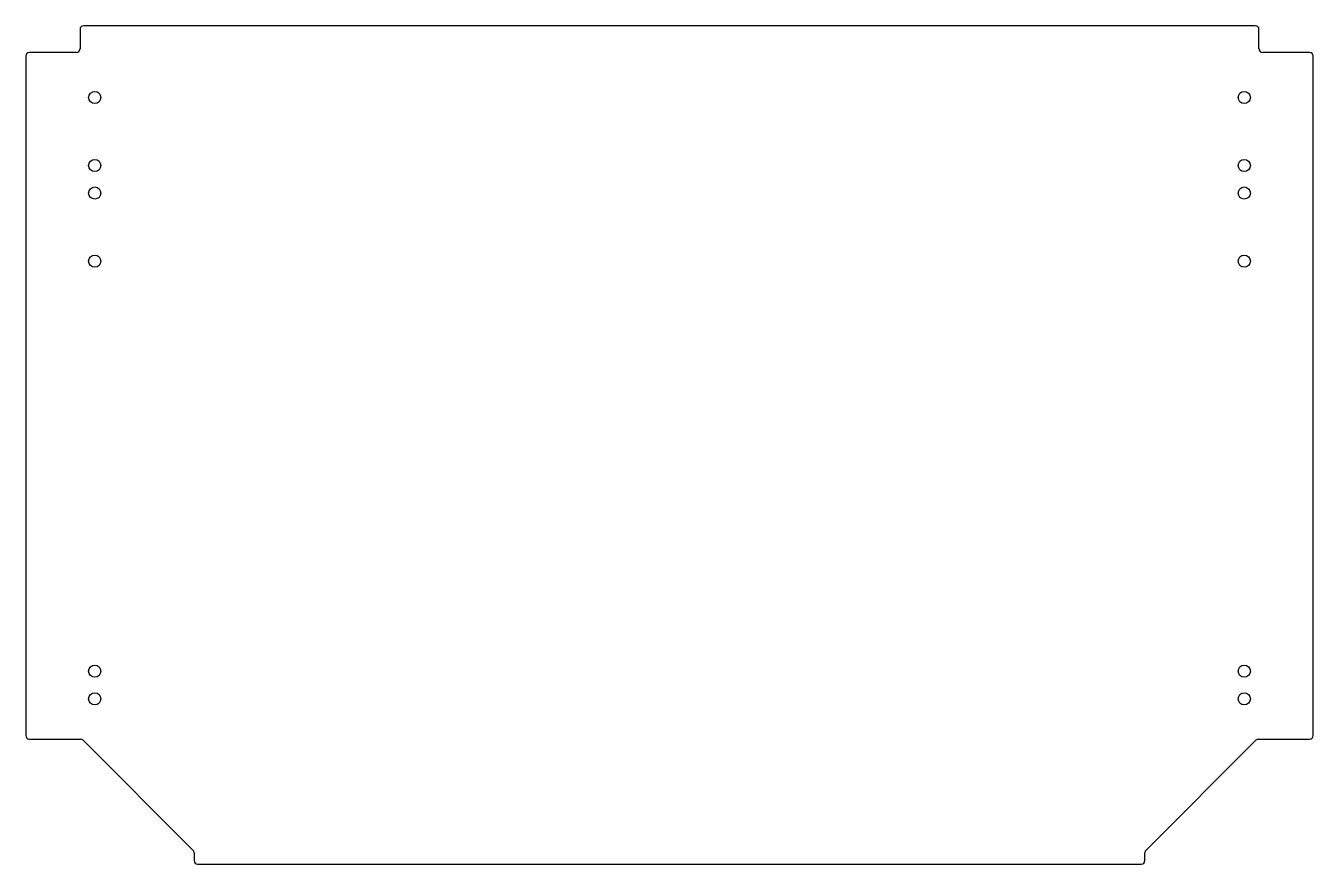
# Model space of a CAD drawing. Header units: inches. Extents: x -13.8 to 13.8, y -9 to 9.
import ezdxf

# ---------------------------------------------------------------- set-up
doc = ezdxf.new("R2010")
doc.units = ezdxf.units.IN
doc.layers.add('CUTOUTS', color=1, linetype='CONTINUOUS')
doc.layers.add('PERIMETER', color=5, linetype='CONTINUOUS')

msp = doc.modelspace()

# ---------------------------------------------------------------- linework, layer by layer
at = {"layer": 'CUTOUTS'}
for centre in [(-12.303, 7.441), (12.303, 7.441), (-12.303, 5.984), (12.303, 5.984), (-12.303, 5.394), (12.303, 5.394), (-12.303, 3.937), (12.303, 3.937), (-12.303, -4.843), (12.303, -4.843), (-12.303, -5.433), (12.303, -5.433)]:
    msp.add_circle(centre, 0.13, dxfattribs=at)
at = {"layer": 'PERIMETER'}
for p, q in [((-12.618, 8.898), (-12.618, 8.484)), ((12.539, 8.976), (-12.539, 8.976)), ((12.618, 8.484), (12.618, 8.898)), ((-13.78, 8.327), (-13.78, -6.22)), ((-12.697, 8.406), (-13.701, 8.406)), ((13.701, 8.406), (12.697, 8.406)), ((13.78, -6.22), (13.78, 8.327)), ((-13.701, -6.299), (-12.607, -6.299)), ((-12.551, -6.322), (-10.2, -8.673)), ((10.2, -8.673), (12.551, -6.322)), ((12.607, -6.299), (13.701, -6.299)), ((-10.177, -8.729), (-10.177, -8.898)), ((10.177, -8.898), (10.177, -8.729)), ((-10.098, -8.976), (10.098, -8.976))]:
    msp.add_line(p, q, dxfattribs=at)
for centre, start, end in [((-12.539, 8.898), 90, 180), ((12.539, 8.898), 0, 90), ((-13.701, 8.327), 90, 180), ((-12.697, 8.484), -90, 0), ((12.697, 8.484), 180, 270), ((13.701, 8.327), 0, 90), ((-13.701, -6.22), 180, 270), ((-12.607, -6.378), 45, 90), ((12.607, -6.378), 90, 135), ((13.701, -6.22), 270, 360), ((-10.256, -8.729), 0, 45), ((10.256, -8.729), 135, 180), ((-10.098, -8.898), 180, 270), ((10.098, -8.898), -90, 0)]:
    msp.add_arc(centre, 0.0787, start, end, dxfattribs=at)

doc.saveas('drawing.dxf')
